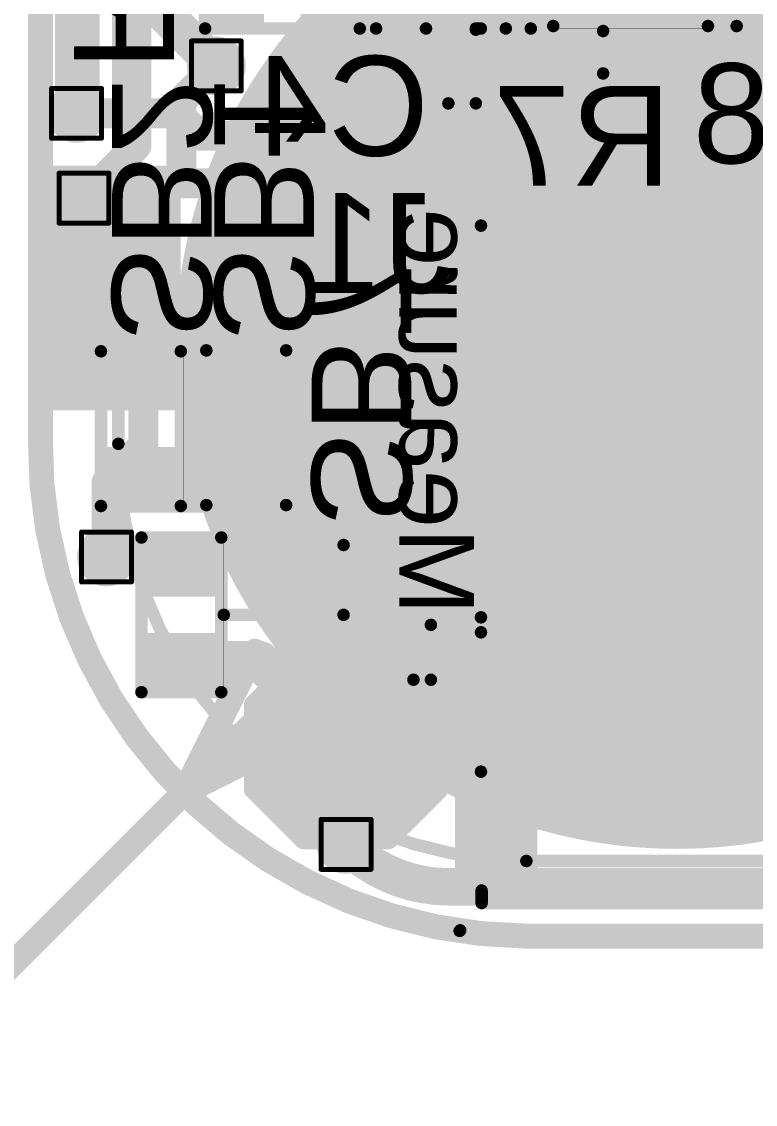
# Model space of a CAD drawing. Header units: millimetres. Extents: x -3.6 to 9.2, y -0.2 to 3.4.
# Drawn here: x -0.448 to -0.154, y -0.1622 to 0.2718 of the extents above; entities that cross this region are included whole.
import ezdxf

# ---------------------------------------------------------------- set-up
doc = ezdxf.new("R2010")
doc.units = ezdxf.units.MM
doc.header["$MEASUREMENT"] = 0
for name, color, linetype in [('BottomLayer', 5, 'Continuous'), ('BottomOverlay', 54, 'Continuous'), ('BottomPaste', 16, 'Continuous'), ('BottomSolder', 6, 'Continuous'), ('DrillDrawing', 1, 'Continuous'), ('Mechanical1', 6, 'Continuous'), ('Mechanical2', 216, 'Continuous'), ('TopLayer', 1, 'Continuous'), ('TopOverlay', 2, 'Continuous'), ('TopPaste', 8, 'Continuous'), ('TopSolder', 216, 'Continuous'), ('ViaHoleLayer', 16, 'Continuous')]:
    doc.layers.add(name, color=color, linetype=linetype)
doc.styles.add('Arial', font='', dxfattribs={"height": 0.2})
doc.styles.get('Arial').set_extended_font_data('Arial')

# ---------------------------------------------------------------- blocks, each defined once
blk = doc.blocks.new('6_P___P____0_65___P_____B_1')
at = {"layer": 'BottomLayer'}
for points in [[(-0.00116, -0.09474), (-0.02084, -0.09474), (-0.02084, 0.06274), (-0.00116, 0.06274)], [(0.02443, -0.09474), (0.00475, -0.09474), (0.00475, 0.06274), (0.02443, 0.06274)], [(0.05002, -0.09474), (0.03034, -0.09474), (0.03034, 0.06274), (0.05002, 0.06274)], [(0.07561, -0.09474), (0.05593, -0.09474), (0.05593, 0.06274), (0.07561, 0.06274)], [(0.1012, -0.09474), (0.08152, -0.09474), (0.08152, 0.06274), (0.1012, 0.06274)], [(0.1268, -0.09474), (0.10711, -0.09474), (0.10711, 0.06274), (0.1268, 0.06274)]]:
    blk.add_hatch(color=5, dxfattribs=at).paths.add_polyline_path(points)
at = {"layer": 'BottomPaste'}
for points in [[(-0.00116, -0.09474), (-0.02084, -0.09474), (-0.02084, 0.06274), (-0.00116, 0.06274)], [(0.02443, -0.09474), (0.00475, -0.09474), (0.00475, 0.06274), (0.02443, 0.06274)], [(0.05002, -0.09474), (0.03034, -0.09474), (0.03034, 0.06274), (0.05002, 0.06274)], [(0.07561, -0.09474), (0.05593, -0.09474), (0.05593, 0.06274), (0.07561, 0.06274)], [(0.1012, -0.09474), (0.08152, -0.09474), (0.08152, 0.06274), (0.1012, 0.06274)], [(0.1268, -0.09474), (0.10711, -0.09474), (0.10711, 0.06274), (0.1268, 0.06274)]]:
    blk.add_hatch(color=16, dxfattribs=at).paths.add_polyline_path(points)
at = {"layer": 'BottomSolder'}
for points in [[(0.00284, -0.09874), (-0.02484, -0.09874), (-0.02484, 0.06674), (0.00284, 0.06674)], [(0.02843, -0.09874), (0.00075, -0.09874), (0.00075, 0.06674), (0.02843, 0.06674)], [(0.05402, -0.09874), (0.02634, -0.09874), (0.02634, 0.06674), (0.05402, 0.06674)], [(0.07961, -0.09874), (0.05193, -0.09874), (0.05193, 0.06674), (0.07961, 0.06674)], [(0.1052, -0.09874), (0.07752, -0.09874), (0.07752, 0.06674), (0.1052, 0.06674)], [(0.1308, -0.09874), (0.10311, -0.09874), (0.10311, 0.06674), (0.1308, 0.06674)]]:
    blk.add_hatch(color=6, dxfattribs=at).paths.add_polyline_path(points)
at = {"layer": 'BottomOverlay'}
for points, const_width in [([(-0.003, 0.084), (-0.018, 0.084)], 0.00787), ([(-0.011, 0.077), (-0.018, 0.084)], 0.00787), ([(-0.003, 0.084), (-0.01, 0.077)], 0.00787), ([(-0.02657, 0.068), (-0.02657, -0.095)], 0.005), ([(0.13253, 0.068), (-0.02657, 0.068)], 0.005), ([(0.13253, 0.068), (0.13253, -0.095)], 0.005), ([(-0.01171, -0.103), (-0.01871, -0.11)], 0.00787), ([(-0.00371, -0.11), (-0.01071, -0.103)], 0.00787), ([(-0.00371, -0.11), (-0.01871, -0.11)], 0.00787)]:
    blk.add_lwpolyline(points, dxfattribs=dict(at, const_width=const_width))
for points, const_width in [([(-0.01997, 0.084, 1), (-0.01603, 0.084, 1)], 0.00394), ([(-0.01997, 0.084, 1), (-0.01603, 0.084, 1)], 0.00394), ([(-0.00497, 0.084, 1), (-0.00103, 0.084, 1)], 0.00394), ([(-0.00497, 0.084, 1), (-0.00103, 0.084, 1)], 0.00394), ([(-0.01297, 0.077, 1), (-0.00903, 0.077, 1)], 0.00394), ([(-0.01197, 0.077, 1), (-0.00803, 0.077, 1)], 0.00394), ([(-0.02782, 0.068, 1), (-0.02532, 0.068, 1)], 0.0025), ([(-0.02782, 0.068, 1), (-0.02532, 0.068, 1)], 0.0025), ([(0.13128, 0.068, 1), (0.13378, 0.068, 1)], 0.0025), ([(0.13128, 0.068, 1), (0.13378, 0.068, 1)], 0.0025), ([(-0.02782, -0.095, 1), (-0.02532, -0.095, 1)], 0.0025), ([(0.13128, -0.095, 1), (0.13378, -0.095, 1)], 0.0025), ([(-0.01368, -0.103, 1), (-0.00974, -0.103, 1)], 0.00394), ([(-0.01268, -0.103, 1), (-0.00874, -0.103, 1)], 0.00394), ([(-0.02068, -0.11, 1), (-0.01674, -0.11, 1)], 0.00394), ([(-0.02068, -0.11, 1), (-0.01674, -0.11, 1)], 0.00394), ([(-0.00568, -0.11, 1), (-0.00174, -0.11, 1)], 0.00394), ([(-0.00568, -0.11, 1), (-0.00174, -0.11, 1)], 0.00394)]:
    blk.add_lwpolyline(points, format="xyb", close=True, dxfattribs=dict(at, const_width=const_width))
blk = doc.blocks.new('S______B______0402_B_3')
at = {"layer": 'BottomLayer'}
for points in [[(-0.0095, 0.0125), (-0.0095, -0.0125), (-0.0275, -0.0125), (-0.0275, 0.0125)], [(0.0275, 0.0125), (0.0275, -0.0125), (0.0095, -0.0125), (0.0095, 0.0125)]]:
    blk.add_hatch(color=5, dxfattribs=at).paths.add_polyline_path(points)
at = {"layer": 'BottomPaste'}
for points in [[(-0.0095, 0.0125), (-0.0095, -0.0125), (-0.0275, -0.0125), (-0.0275, 0.0125)], [(0.0275, 0.0125), (0.0275, -0.0125), (0.0095, -0.0125), (0.0095, 0.0125)]]:
    blk.add_hatch(color=16, dxfattribs=at).paths.add_polyline_path(points)
at = {"layer": 'BottomSolder'}
for points in [[(-0.00733, 0.01467), (-0.00733, -0.01467), (-0.02967, -0.01467), (-0.02967, 0.01467)], [(0.02967, 0.01467), (0.02967, -0.01467), (0.00733, -0.01467), (0.00733, 0.01467)]]:
    blk.add_hatch(color=6, dxfattribs=at).paths.add_polyline_path(points)
at = {"layer": 'BottomOverlay'}
for points, const_width in [([(-0.031, -0.016), (-0.031, 0.016)], 0.005), ([(0.031, 0.016), (-0.031, 0.016)], 0.005), ([(0.031, -0.016), (0.031, 0.016)], 0.005), ([(0.032, 0.017), (-0.032, 0.017)], 0.000127), ([(0.031, -0.016), (-0.031, -0.016)], 0.005)]:
    blk.add_lwpolyline(points, dxfattribs=dict(at, const_width=const_width))
for points, const_width in [([(-0.03225, 0.016, 1), (-0.02975, 0.016, 1)], 0.0025), ([(-0.03225, 0.016, 1), (-0.02975, 0.016, 1)], 0.0025), ([(0.02975, 0.016, 1), (0.03225, 0.016, 1)], 0.0025), ([(0.02975, 0.016, 1), (0.03225, 0.016, 1)], 0.0025), ([(-0.03203, 0.017, 1), (-0.03197, 0.017, 1)], 0.0000635), ([(0.03197, 0.017, 1), (0.03203, 0.017, 1)], 0.0000635), ([(-0.03225, -0.016, 1), (-0.02975, -0.016, 1)], 0.0025), ([(-0.03225, -0.016, 1), (-0.02975, -0.016, 1)], 0.0025), ([(0.02975, -0.016, 1), (0.03225, -0.016, 1)], 0.0025), ([(0.02975, -0.016, 1), (0.03225, -0.016, 1)], 0.0025)]:
    blk.add_lwpolyline(points, format="xyb", close=True, dxfattribs=dict(at, const_width=const_width))
blk = doc.blocks.new('S______B______0402_B_12')
at = {"layer": 'BottomLayer'}
for points in [[(-0.0095, 0.0125), (-0.0095, -0.0125), (-0.0275, -0.0125), (-0.0275, 0.0125)], [(0.0275, 0.0125), (0.0275, -0.0125), (0.0095, -0.0125), (0.0095, 0.0125)]]:
    blk.add_hatch(color=5, dxfattribs=at).paths.add_polyline_path(points)
at = {"layer": 'BottomPaste'}
for points in [[(-0.0095, 0.0125), (-0.0095, -0.0125), (-0.0275, -0.0125), (-0.0275, 0.0125)], [(0.0275, 0.0125), (0.0275, -0.0125), (0.0095, -0.0125), (0.0095, 0.0125)]]:
    blk.add_hatch(color=16, dxfattribs=at).paths.add_polyline_path(points)
at = {"layer": 'BottomSolder'}
for points in [[(-0.00733, 0.01467), (-0.00733, -0.01467), (-0.02967, -0.01467), (-0.02967, 0.01467)], [(0.02967, 0.01467), (0.02967, -0.01467), (0.00733, -0.01467), (0.00733, 0.01467)]]:
    blk.add_hatch(color=6, dxfattribs=at).paths.add_polyline_path(points)
at = {"layer": 'BottomOverlay'}
for points, const_width in [([(0.031, 0.016), (-0.031, 0.016)], 0.005), ([(-0.031, -0.016), (-0.031, 0.016)], 0.005), ([(0.031, -0.016), (0.031, 0.016)], 0.005), ([(0.032, 0.017), (-0.032, 0.017)], 0.000127), ([(0.031, -0.016), (-0.031, -0.016)], 0.005)]:
    blk.add_lwpolyline(points, dxfattribs=dict(at, const_width=const_width))
for points, const_width in [([(-0.03225, 0.016, 1), (-0.02975, 0.016, 1)], 0.0025), ([(-0.03225, 0.016, 1), (-0.02975, 0.016, 1)], 0.0025), ([(0.02975, 0.016, 1), (0.03225, 0.016, 1)], 0.0025), ([(0.02975, 0.016, 1), (0.03225, 0.016, 1)], 0.0025), ([(-0.03203, 0.017, 1), (-0.03197, 0.017, 1)], 0.0000635), ([(0.03197, 0.017, 1), (0.03203, 0.017, 1)], 0.0000635), ([(-0.03225, -0.016, 1), (-0.02975, -0.016, 1)], 0.0025), ([(-0.03225, -0.016, 1), (-0.02975, -0.016, 1)], 0.0025), ([(0.02975, -0.016, 1), (0.03225, -0.016, 1)], 0.0025), ([(0.02975, -0.016, 1), (0.03225, -0.016, 1)], 0.0025)]:
    blk.add_lwpolyline(points, format="xyb", close=True, dxfattribs=dict(at, const_width=const_width))
blk = doc.blocks.new('S______B______0402_B_13')
at = {"layer": 'BottomLayer'}
for points in [[(-0.0095, 0.0125), (-0.0095, -0.0125), (-0.0275, -0.0125), (-0.0275, 0.0125)], [(0.0275, 0.0125), (0.0275, -0.0125), (0.0095, -0.0125), (0.0095, 0.0125)]]:
    blk.add_hatch(color=5, dxfattribs=at).paths.add_polyline_path(points)
at = {"layer": 'BottomPaste'}
for points in [[(-0.0095, 0.0125), (-0.0095, -0.0125), (-0.0275, -0.0125), (-0.0275, 0.0125)], [(0.0275, 0.0125), (0.0275, -0.0125), (0.0095, -0.0125), (0.0095, 0.0125)]]:
    blk.add_hatch(color=16, dxfattribs=at).paths.add_polyline_path(points)
at = {"layer": 'BottomSolder'}
for points in [[(-0.00733, 0.01467), (-0.00733, -0.01467), (-0.02967, -0.01467), (-0.02967, 0.01467)], [(0.02967, 0.01467), (0.02967, -0.01467), (0.00733, -0.01467), (0.00733, 0.01467)]]:
    blk.add_hatch(color=6, dxfattribs=at).paths.add_polyline_path(points)
at = {"layer": 'BottomOverlay'}
for points, const_width in [([(0.031, 0.016), (-0.031, 0.016)], 0.005), ([(-0.031, -0.016), (-0.031, 0.016)], 0.005), ([(0.031, -0.016), (0.031, 0.016)], 0.005), ([(0.032, 0.017), (-0.032, 0.017)], 0.000127), ([(0.031, -0.016), (-0.031, -0.016)], 0.005)]:
    blk.add_lwpolyline(points, dxfattribs=dict(at, const_width=const_width))
for points, const_width in [([(-0.03225, 0.016, 1), (-0.02975, 0.016, 1)], 0.0025), ([(-0.03225, 0.016, 1), (-0.02975, 0.016, 1)], 0.0025), ([(0.02975, 0.016, 1), (0.03225, 0.016, 1)], 0.0025), ([(0.02975, 0.016, 1), (0.03225, 0.016, 1)], 0.0025), ([(-0.03203, 0.017, 1), (-0.03197, 0.017, 1)], 0.0000635), ([(0.03197, 0.017, 1), (0.03203, 0.017, 1)], 0.0000635), ([(-0.03225, -0.016, 1), (-0.02975, -0.016, 1)], 0.0025), ([(-0.03225, -0.016, 1), (-0.02975, -0.016, 1)], 0.0025), ([(0.02975, -0.016, 1), (0.03225, -0.016, 1)], 0.0025), ([(0.02975, -0.016, 1), (0.03225, -0.016, 1)], 0.0025)]:
    blk.add_lwpolyline(points, format="xyb", close=True, dxfattribs=dict(at, const_width=const_width))
blk = doc.blocks.new('TEST_POINT_B_15')
at = {"layer": 'BottomLayer'}
blk.add_hatch(color=5, dxfattribs=at).paths.add_polyline_path([(0.015, 0.03), (-0.015, 0.03), (-0.03, 0.015), (-0.03, -0.015), (-0.015, -0.03), (0.015, -0.03), (0.03, -0.015), (0.03, 0.015)])
at = {"layer": 'BottomPaste'}
blk.add_hatch(color=16, dxfattribs=at).paths.add_polyline_path([(0.015, 0.03), (-0.015, 0.03), (-0.03, 0.015), (-0.03, -0.015), (-0.015, -0.03), (0.015, -0.03), (0.03, -0.015), (0.03, 0.015)])
at = {"layer": 'BottomSolder'}
blk.add_hatch(color=6, dxfattribs=at).paths.add_polyline_path([(0.017, 0.034), (-0.017, 0.034), (-0.034, 0.017), (-0.034, -0.017), (-0.017, -0.034), (0.017, -0.034), (0.034, -0.017), (0.034, 0.017)])
at = {"layer": 'BottomOverlay', "const_width": 0.00787}
for points in [[(-0.017, 0.037), (-0.037, 0.017)], [(0.017, 0.037), (-0.017, 0.037)], [(0.017, 0.037), (-0.017, 0.037)], [(0.037, 0.017), (0.017, 0.037)], [(-0.037, 0.017), (-0.037, -0.017)], [(0.037, 0.017), (0.037, -0.017)], [(-0.017, -0.037), (-0.037, -0.017)], [(0.037, -0.017), (0.017, -0.037)], [(0.017, -0.037), (-0.017, -0.037)], [(0.017, -0.037), (-0.017, -0.037)]]:
    blk.add_lwpolyline(points, dxfattribs=at)
at = {"layer": 'BottomOverlay', "const_width": 0.00394}
for points in [[(-0.01897, 0.037, 1), (-0.01503, 0.037, 1)], [(-0.01897, 0.037, 1), (-0.01503, 0.037, 1)], [(-0.01897, 0.037, 1), (-0.01503, 0.037, 1)], [(0.01503, 0.037, 1), (0.01897, 0.037, 1)], [(0.01503, 0.037, 1), (0.01897, 0.037, 1)], [(0.01503, 0.037, 1), (0.01897, 0.037, 1)], [(-0.03897, 0.017, 1), (-0.03503, 0.017, 1)], [(-0.03897, 0.017, 1), (-0.03503, 0.017, 1)], [(0.03503, 0.017, 1), (0.03897, 0.017, 1)], [(0.03503, 0.017, 1), (0.03897, 0.017, 1)], [(-0.03897, -0.017, 1), (-0.03503, -0.017, 1)], [(-0.03897, -0.017, 1), (-0.03503, -0.017, 1)], [(0.03503, -0.017, 1), (0.03897, -0.017, 1)], [(0.03503, -0.017, 1), (0.03897, -0.017, 1)], [(-0.01897, -0.037, 1), (-0.01503, -0.037, 1)], [(-0.01897, -0.037, 1), (-0.01503, -0.037, 1)], [(-0.01897, -0.037, 1), (-0.01503, -0.037, 1)], [(0.01503, -0.037, 1), (0.01897, -0.037, 1)], [(0.01503, -0.037, 1), (0.01897, -0.037, 1)], [(0.01503, -0.037, 1), (0.01897, -0.037, 1)]]:
    blk.add_lwpolyline(points, format="xyb", close=True, dxfattribs=at)
blk = doc.blocks.new('RES_0402_B_21')
at = {"layer": 'BottomLayer'}
for points in [[(-0.0095, 0.0125), (-0.0095, -0.0125), (-0.0275, -0.0125), (-0.0275, 0.0125)], [(0.0275, 0.0125), (0.0275, -0.0125), (0.0095, -0.0125), (0.0095, 0.0125)]]:
    blk.add_hatch(color=5, dxfattribs=at).paths.add_polyline_path(points)
at = {"layer": 'BottomPaste'}
for points in [[(-0.0095, 0.0125), (-0.0095, -0.0125), (-0.0275, -0.0125), (-0.0275, 0.0125)], [(0.0275, 0.0125), (0.0275, -0.0125), (0.0095, -0.0125), (0.0095, 0.0125)]]:
    blk.add_hatch(color=16, dxfattribs=at).paths.add_polyline_path(points)
at = {"layer": 'BottomSolder'}
for points in [[(-0.00733, 0.01467), (-0.00733, -0.01467), (-0.02967, -0.01467), (-0.02967, 0.01467)], [(0.02967, 0.01467), (0.02967, -0.01467), (0.00733, -0.01467), (0.00733, 0.01467)]]:
    blk.add_hatch(color=6, dxfattribs=at).paths.add_polyline_path(points)
at = {"layer": 'BottomOverlay'}
for points, const_width in [([(-0.031, -0.016), (-0.031, 0.016)], 0.005), ([(-0.031, 0.016), (0.031, 0.016)], 0.005), ([(0.031, -0.016), (0.031, 0.016)], 0.005), ([(-0.032, 0.017), (0.032, 0.017)], 0.000127), ([(-0.031, -0.016), (0.031, -0.016)], 0.005)]:
    blk.add_lwpolyline(points, dxfattribs=dict(at, const_width=const_width))
for points, const_width in [([(-0.03225, 0.016, 1), (-0.02975, 0.016, 1)], 0.0025), ([(-0.03225, 0.016, 1), (-0.02975, 0.016, 1)], 0.0025), ([(0.02975, 0.016, 1), (0.03225, 0.016, 1)], 0.0025), ([(0.02975, 0.016, 1), (0.03225, 0.016, 1)], 0.0025), ([(-0.03203, 0.017, 1), (-0.03197, 0.017, 1)], 0.0000635), ([(0.03197, 0.017, 1), (0.03203, 0.017, 1)], 0.0000635), ([(-0.03225, -0.016, 1), (-0.02975, -0.016, 1)], 0.0025), ([(-0.03225, -0.016, 1), (-0.02975, -0.016, 1)], 0.0025), ([(0.02975, -0.016, 1), (0.03225, -0.016, 1)], 0.0025), ([(0.02975, -0.016, 1), (0.03225, -0.016, 1)], 0.0025)]:
    blk.add_lwpolyline(points, format="xyb", close=True, dxfattribs=dict(at, const_width=const_width))
blk = doc.blocks.new('R__0402_B_23')
at = {"layer": 'BottomLayer'}
for points in [[(-0.0095, 0.0125), (-0.0095, -0.0125), (-0.0275, -0.0125), (-0.0275, 0.0125)], [(0.0275, 0.0125), (0.0275, -0.0125), (0.0095, -0.0125), (0.0095, 0.0125)]]:
    blk.add_hatch(color=5, dxfattribs=at).paths.add_polyline_path(points)
at = {"layer": 'BottomPaste'}
for points in [[(-0.0095, 0.0125), (-0.0095, -0.0125), (-0.0275, -0.0125), (-0.0275, 0.0125)], [(0.0275, 0.0125), (0.0275, -0.0125), (0.0095, -0.0125), (0.0095, 0.0125)]]:
    blk.add_hatch(color=16, dxfattribs=at).paths.add_polyline_path(points)
at = {"layer": 'BottomSolder'}
for points in [[(-0.0055, 0.0165), (-0.0055, -0.0165), (-0.0315, -0.0165), (-0.0315, 0.0165)], [(0.0315, 0.0165), (0.0315, -0.0165), (0.0055, -0.0165), (0.0055, 0.0165)]]:
    blk.add_hatch(color=6, dxfattribs=at).paths.add_polyline_path(points)
at = {"layer": 'BottomOverlay'}
for points, const_width in [([(-0.031, 0.016), (0.031, 0.016)], 0.005), ([(-0.031, -0.016), (-0.031, 0.016)], 0.005), ([(0.031, -0.016), (0.031, 0.016)], 0.005), ([(-0.032, 0.017), (0.032, 0.017)], 0.000127), ([(-0.031, -0.016), (0.031, -0.016)], 0.005)]:
    blk.add_lwpolyline(points, dxfattribs=dict(at, const_width=const_width))
for points, const_width in [([(-0.03225, 0.016, 1), (-0.02975, 0.016, 1)], 0.0025), ([(-0.03225, 0.016, 1), (-0.02975, 0.016, 1)], 0.0025), ([(0.02975, 0.016, 1), (0.03225, 0.016, 1)], 0.0025), ([(0.02975, 0.016, 1), (0.03225, 0.016, 1)], 0.0025), ([(-0.03203, 0.017, 1), (-0.03197, 0.017, 1)], 0.0000635), ([(0.03197, 0.017, 1), (0.03203, 0.017, 1)], 0.0000635), ([(-0.03225, -0.016, 1), (-0.02975, -0.016, 1)], 0.0025), ([(-0.03225, -0.016, 1), (-0.02975, -0.016, 1)], 0.0025), ([(0.02975, -0.016, 1), (0.03225, -0.016, 1)], 0.0025), ([(0.02975, -0.016, 1), (0.03225, -0.016, 1)], 0.0025)]:
    blk.add_lwpolyline(points, format="xyb", close=True, dxfattribs=dict(at, const_width=const_width))
blk = doc.blocks.new('R__0402_B_24')
at = {"layer": 'BottomLayer'}
for points in [[(-0.0095, 0.0125), (-0.0095, -0.0125), (-0.0275, -0.0125), (-0.0275, 0.0125)], [(0.0275, 0.0125), (0.0275, -0.0125), (0.0095, -0.0125), (0.0095, 0.0125)]]:
    blk.add_hatch(color=5, dxfattribs=at).paths.add_polyline_path(points)
at = {"layer": 'BottomPaste'}
for points in [[(-0.0095, 0.0125), (-0.0095, -0.0125), (-0.0275, -0.0125), (-0.0275, 0.0125)], [(0.0275, 0.0125), (0.0275, -0.0125), (0.0095, -0.0125), (0.0095, 0.0125)]]:
    blk.add_hatch(color=16, dxfattribs=at).paths.add_polyline_path(points)
at = {"layer": 'BottomSolder'}
for points in [[(-0.0055, 0.0165), (-0.0055, -0.0165), (-0.0315, -0.0165), (-0.0315, 0.0165)], [(0.0315, 0.0165), (0.0315, -0.0165), (0.0055, -0.0165), (0.0055, 0.0165)]]:
    blk.add_hatch(color=6, dxfattribs=at).paths.add_polyline_path(points)
at = {"layer": 'BottomOverlay'}
for points, const_width in [([(0.031, 0.016), (-0.031, 0.016)], 0.005), ([(-0.031, 0.016), (-0.031, -0.016)], 0.005), ([(0.031, 0.016), (0.031, -0.016)], 0.005), ([(0.032, 0.017), (-0.032, 0.017)], 0.000127), ([(0.031, -0.016), (-0.031, -0.016)], 0.005)]:
    blk.add_lwpolyline(points, dxfattribs=dict(at, const_width=const_width))
for points, const_width in [([(-0.03225, 0.016, 1), (-0.02975, 0.016, 1)], 0.0025), ([(-0.03225, 0.016, 1), (-0.02975, 0.016, 1)], 0.0025), ([(0.02975, 0.016, 1), (0.03225, 0.016, 1)], 0.0025), ([(0.02975, 0.016, 1), (0.03225, 0.016, 1)], 0.0025), ([(-0.03203, 0.017, 1), (-0.03197, 0.017, 1)], 0.0000635), ([(0.03197, 0.017, 1), (0.03203, 0.017, 1)], 0.0000635), ([(-0.03225, -0.016, 1), (-0.02975, -0.016, 1)], 0.0025), ([(-0.03225, -0.016, 1), (-0.02975, -0.016, 1)], 0.0025), ([(0.02975, -0.016, 1), (0.03225, -0.016, 1)], 0.0025), ([(0.02975, -0.016, 1), (0.03225, -0.016, 1)], 0.0025)]:
    blk.add_lwpolyline(points, format="xyb", close=True, dxfattribs=dict(at, const_width=const_width))
blk = doc.blocks.new('SEMG_SENSOR_33')
at = {"layer": 'TopLayer'}
h = blk.add_hatch(color=1, dxfattribs=at)
edge = h.paths.add_edge_path()
edge.add_arc((0, -0.3932), 0.19685, 0, 360)
at = {"layer": 'TopPaste'}
h = blk.add_hatch(color=8, dxfattribs=at)
edge = h.paths.add_edge_path()
edge.add_arc((0, -0.3932), 0.19685, 0, 360)
at = {"layer": 'TopSolder'}
h = blk.add_hatch(color=216, dxfattribs=at)
edge = h.paths.add_edge_path()
edge.add_arc((0, -0.3932), 0.20085, 0, 360)
at = {"layer": 'TopOverlay', "const_width": 0.005}
for points in [[(-0.22375, -0.43172), (-0.22375, 0.43172)], [(-0.06026, -0.59892), (0.06026, -0.59892)]]:
    blk.add_lwpolyline(points, dxfattribs=at)
blk.add_lwpolyline([(-0.06026, -0.59892, -0.414214), (-0.22375, -0.43172)], format="xyb", dxfattribs=at)
at = {"layer": 'TopOverlay', "const_width": 0.0025}
for points in [[(-0.225, -0.43172, 1), (-0.2225, -0.43172, 1)], [(-0.225, -0.43172, 1), (-0.2225, -0.43172, 1)], [(-0.06151, -0.59892, 1), (-0.05901, -0.59892, 1)], [(-0.06151, -0.59892, 1), (-0.05901, -0.59892, 1)]]:
    blk.add_lwpolyline(points, format="xyb", close=True, dxfattribs=at)
blk = doc.blocks.new('CAP_0402_B_34')
at = {"layer": 'BottomLayer'}
for points in [[(-0.0095, 0.0125), (-0.0095, -0.0125), (-0.0275, -0.0125), (-0.0275, 0.0125)], [(0.0275, 0.0125), (0.0275, -0.0125), (0.0095, -0.0125), (0.0095, 0.0125)]]:
    blk.add_hatch(color=5, dxfattribs=at).paths.add_polyline_path(points)
at = {"layer": 'BottomPaste'}
for points in [[(-0.0095, 0.0125), (-0.0095, -0.0125), (-0.0275, -0.0125), (-0.0275, 0.0125)], [(0.0275, 0.0125), (0.0275, -0.0125), (0.0095, -0.0125), (0.0095, 0.0125)]]:
    blk.add_hatch(color=16, dxfattribs=at).paths.add_polyline_path(points)
at = {"layer": 'BottomSolder'}
for points in [[(-0.00714, 0.01486), (-0.00714, -0.01486), (-0.02986, -0.01486), (-0.02986, 0.01486)], [(0.02986, 0.01486), (0.02986, -0.01486), (0.00714, -0.01486), (0.00714, 0.01486)]]:
    blk.add_hatch(color=6, dxfattribs=at).paths.add_polyline_path(points)
at = {"layer": 'BottomOverlay', "const_width": 0.005}
for points in [[(-0.031, 0.016), (-0.031, -0.016)], [(-0.011, 0.016), (-0.031, 0.016)], [(0.031, 0.016), (0.011, 0.016)], [(0.031, 0.016), (0.031, -0.016)], [(-0.011, -0.016), (-0.031, -0.016)], [(0.031, -0.016), (0.011, -0.016)]]:
    blk.add_lwpolyline(points, dxfattribs=at)
at = {"layer": 'BottomOverlay', "const_width": 0.0025}
for points in [[(-0.03225, 0.016, 1), (-0.02975, 0.016, 1)], [(-0.03225, 0.016, 1), (-0.02975, 0.016, 1)], [(-0.01225, 0.016, 1), (-0.00975, 0.016, 1)], [(0.00975, 0.016, 1), (0.01225, 0.016, 1)], [(0.02975, 0.016, 1), (0.03225, 0.016, 1)], [(0.02975, 0.016, 1), (0.03225, 0.016, 1)], [(-0.03225, -0.016, 1), (-0.02975, -0.016, 1)], [(-0.03225, -0.016, 1), (-0.02975, -0.016, 1)], [(-0.01225, -0.016, 1), (-0.00975, -0.016, 1)], [(0.00975, -0.016, 1), (0.01225, -0.016, 1)], [(0.02975, -0.016, 1), (0.03225, -0.016, 1)], [(0.02975, -0.016, 1), (0.03225, -0.016, 1)]]:
    blk.add_lwpolyline(points, format="xyb", close=True, dxfattribs=at)

msp = doc.modelspace()

# ---------------------------------------------------------------- hatches: boundary and pattern name
at = {"layer": 'BottomLayer'}
for points in [[(-0.19598, 0.253), (-0.141, 0.253), (-0.141, 0.299), (-0.19598, 0.299)], [(-0.437, 0.116), (-0.38422, 0.116), (-0.38422, 0.214), (-0.437, 0.214)], [(-0.37102, 0.118), (-0.311, 0.118), (-0.311, 0.157), (-0.37102, 0.157)], [(-0.41722, 0.075), (-0.339, 0.075), (-0.339, 0.10063), (-0.41722, 0.10063)], [(-0.24539, -0.0325), (-0.24539, -0.0725), (-0.27039, -0.0725), (-0.27039, -0.0325)]]:
    msp.add_hatch(color=5, dxfattribs=at).paths.add_polyline_path(points)
h = msp.add_hatch(color=5, dxfattribs=at)
edge = h.paths.add_edge_path()
edge.add_arc((-0.37, 0.254), 0.01181, 0, 360)
h = msp.add_hatch(color=5, dxfattribs=at)
edge = h.paths.add_edge_path()
edge.add_arc((-0.426, 0.235), 0.01181, 0, 360)
h = msp.add_hatch(color=5, dxfattribs=at)
edge = h.paths.add_edge_path()
edge.add_arc((-0.423, 0.201), 0.01181, 0, 360)
h = msp.add_hatch(color=5, dxfattribs=at)
edge = h.paths.add_edge_path()
edge.add_arc((-0.414, 0.05719), 0.01181, 0, 360)
h = msp.add_hatch(color=5, dxfattribs=at)
edge = h.paths.add_edge_path()
edge.add_arc((-0.318, -0.058), 0.01181, 0, 360)
at = {"layer": 'BottomPaste'}
msp.add_hatch(color=16, dxfattribs=at).paths.add_polyline_path([(-0.24539, -0.0325), (-0.24539, -0.0725), (-0.27039, -0.0725), (-0.27039, -0.0325)])
at = {"layer": 'BottomSolder'}
msp.add_hatch(color=6, dxfattribs=at).paths.add_polyline_path([(-0.24139, -0.0285), (-0.24139, -0.0765), (-0.27439, -0.0765), (-0.27439, -0.0285)])
at = {"layer": 'TopLayer'}
h = msp.add_hatch(color=1, dxfattribs=at)
edge = h.paths.add_edge_path()
edge.add_arc((-0.37, 0.254), 0.01181, 0, 360)
h = msp.add_hatch(color=1, dxfattribs=at)
edge = h.paths.add_edge_path()
edge.add_arc((-0.426, 0.235), 0.01181, 0, 360)
h = msp.add_hatch(color=1, dxfattribs=at)
edge = h.paths.add_edge_path()
edge.add_arc((-0.423, 0.201), 0.01181, 0, 360)
h = msp.add_hatch(color=1, dxfattribs=at)
edge = h.paths.add_edge_path()
edge.add_arc((-0.414, 0.05719), 0.01181, 0, 360)
h = msp.add_hatch(color=1, dxfattribs=at)
edge = h.paths.add_edge_path()
edge.add_arc((-0.318, -0.058), 0.01181, 0, 360)
at = {"layer": 'ViaHoleLayer'}
h = msp.add_hatch(color=16, dxfattribs=at)
edge = h.paths.add_edge_path()
edge.add_arc((-0.37, 0.254), 0.00591, 0, 360)
h = msp.add_hatch(color=16, dxfattribs=at)
edge = h.paths.add_edge_path()
edge.add_arc((-0.426, 0.235), 0.00591, 0, 360)
h = msp.add_hatch(color=16, dxfattribs=at)
edge = h.paths.add_edge_path()
edge.add_arc((-0.423, 0.201), 0.00591, 0, 360)
h = msp.add_hatch(color=16, dxfattribs=at)
edge = h.paths.add_edge_path()
edge.add_arc((-0.414, 0.05719), 0.00591, 0, 360)
h = msp.add_hatch(color=16, dxfattribs=at)
edge = h.paths.add_edge_path()
edge.add_arc((-0.318, -0.058), 0.00591, 0, 360)

# ---------------------------------------------------------------- linework, layer by layer
at = {"layer": 'BottomLayer'}
for points, const_width in [([(-0.42, 0.304), (-0.37, 0.254)], 0.015), ([(-0.29348, 0.26386), (-0.29348, 0.285)], 0.01), ([(-0.29348, 0.26386), (-0.28762, 0.258)], 0.01), ([(-0.28762, 0.258), (-0.17898, 0.258)], 0.01), ([(-0.426, 0.235), (-0.3855, 0.235)], 0.012), ([(-0.3855, 0.235), (-0.3765, 0.226)], 0.012), ([(-0.3765, 0.226), (-0.213, 0.226)], 0.012), ([(-0.213, 0.226), (-0.19718, 0.21018)], 0.012), ([(-0.423, 0.201), (-0.421, 0.203)], 0.022), ([(-0.42, 0.207), (-0.231, 0.207)], 0.012), ([(-0.231, 0.207), (-0.22277, 0.19877)], 0.012), ([(-0.19718, 0.111), (-0.19718, 0.21018)], 0.012), ([(-0.22277, 0.18473), (-0.22277, 0.19877)], 0.012), ([(-0.41061, 0.17061), (-0.38922, 0.192)], 0.01), ([(-0.22277, 0.111), (-0.22277, 0.18473)], 0.018), ([(-0.41061, 0.1615), (-0.41061, 0.17061)], 0.01), ([(-0.40622, 0.14463), (-0.40022, 0.13863)], 0.02), ([(-0.343, 0.139), (-0.332, 0.139)], 0.015), ([(-0.332, 0.139), (-0.30028, 0.10728)], 0.015), ([(-0.172, 0.026), (-0.172, 0.11059)], 0.018), ([(-0.30028, 0.05228), (-0.30028, 0.10728)], 0.015), ([(-0.3565, 0.0565), (-0.3565, 0.089)], 0.01), ([(-0.414, 0.05719), (-0.39532, 0.05719)], 0.012), ([(-0.3565, 0.0565), (-0.344, 0.044)], 0.01), ([(-0.30028, 0.05228), (-0.2635, 0.0155)], 0.015), ([(-0.344, 0.044), (-0.31816, 0.044)], 0.01), ([(-0.31816, 0.044), (-0.27116, -0.003)], 0.01), ([(-0.1825, 0.0155), (-0.172, 0.026)], 0.015), ([(-0.172, 0.026), (-0.162, 0.016)], 0.015), ([(-0.384, 0.0155), (-0.3525, 0.0155)], 0.016), ([(-0.3525, 0.0155), (-0.318, -0.019)], 0.016), ([(-0.2635, 0.0155), (-0.1825, 0.0155)], 0.015), ([(-0.162, 0.016), (-0.0995, 0.016)], 0.015), ([(-0.27116, -0.003), (-0.088, -0.003)], 0.01), ([(-0.318, -0.02314), (-0.318, -0.019)], 0.02), ([(-0.318, -0.058), (-0.318, -0.02314)], 0.02)]:
    msp.add_lwpolyline(points, dxfattribs=dict(at, const_width=const_width))
for points, const_width in [([(-0.29598, 0.26386, 1), (-0.29098, 0.26386, 1)], 0.005), ([(-0.29598, 0.26386, 1), (-0.29098, 0.26386, 1)], 0.005), ([(-0.37375, 0.254, 1), (-0.36625, 0.254, 1)], 0.0075), ([(-0.29012, 0.258, 1), (-0.28512, 0.258, 1)], 0.005), ([(-0.29012, 0.258, 1), (-0.28512, 0.258, 1)], 0.005), ([(-0.18148, 0.258, 1), (-0.17648, 0.258, 1)], 0.005), ([(-0.429, 0.235, 1), (-0.423, 0.235, 1)], 0.006), ([(-0.3885, 0.235, 1), (-0.3825, 0.235, 1)], 0.006), ([(-0.3885, 0.235, 1), (-0.3825, 0.235, 1)], 0.006), ([(-0.3795, 0.226, 1), (-0.3735, 0.226, 1)], 0.006), ([(-0.3795, 0.226, 1), (-0.3735, 0.226, 1)], 0.006), ([(-0.216, 0.226, 1), (-0.21, 0.226, 1)], 0.006), ([(-0.216, 0.226, 1), (-0.21, 0.226, 1)], 0.006), ([(-0.4265, 0.203, 1), (-0.4155, 0.203, 1)], 0.011), ([(-0.423, 0.207, 1), (-0.417, 0.207, 1)], 0.006), ([(-0.234, 0.207, 1), (-0.228, 0.207, 1)], 0.006), ([(-0.234, 0.207, 1), (-0.228, 0.207, 1)], 0.006), ([(-0.20018, 0.21018, 1), (-0.19418, 0.21018, 1)], 0.006), ([(-0.20018, 0.21018, 1), (-0.19418, 0.21018, 1)], 0.006), ([(-0.4285, 0.201, 1), (-0.4175, 0.201, 1)], 0.011), ([(-0.22577, 0.19877, 1), (-0.21977, 0.19877, 1)], 0.006), ([(-0.22577, 0.19877, 1), (-0.21977, 0.19877, 1)], 0.006), ([(-0.39172, 0.192, 1), (-0.38672, 0.192, 1)], 0.005), ([(-0.22727, 0.18473, 1), (-0.21827, 0.18473, 1)], 0.009), ([(-0.22577, 0.18473, 1), (-0.21977, 0.18473, 1)], 0.006), ([(-0.41311, 0.17061, 1), (-0.40811, 0.17061, 1)], 0.005), ([(-0.41311, 0.17061, 1), (-0.40811, 0.17061, 1)], 0.005), ([(-0.41311, 0.1615, 1), (-0.40811, 0.1615, 1)], 0.005), ([(-0.41122, 0.14463, 1), (-0.40122, 0.14463, 1)], 0.01), ([(-0.40522, 0.13863, 1), (-0.39522, 0.13863, 1)], 0.01), ([(-0.34675, 0.139, 1), (-0.33925, 0.139, 1)], 0.0075), ([(-0.33575, 0.139, 1), (-0.32825, 0.139, 1)], 0.0075), ([(-0.33575, 0.139, 1), (-0.32825, 0.139, 1)], 0.0075), ([(-0.22727, 0.111, 1), (-0.21827, 0.111, 1)], 0.009), ([(-0.1765, 0.11059, 1), (-0.1675, 0.11059, 1)], 0.009), ([(-0.30403, 0.10728, 1), (-0.29653, 0.10728, 1)], 0.0075), ([(-0.30403, 0.10728, 1), (-0.29653, 0.10728, 1)], 0.0075), ([(-0.20018, 0.111, 1), (-0.19418, 0.111, 1)], 0.006), ([(-0.359, 0.089, 1), (-0.354, 0.089, 1)], 0.005), ([(-0.417, 0.05719, 1), (-0.411, 0.05719, 1)], 0.006), ([(-0.39832, 0.05719, 1), (-0.39232, 0.05719, 1)], 0.006), ([(-0.39832, 0.05719, 1), (-0.39232, 0.05719, 1)], 0.006), ([(-0.359, 0.0565, 1), (-0.354, 0.0565, 1)], 0.005), ([(-0.359, 0.0565, 1), (-0.354, 0.0565, 1)], 0.005), ([(-0.38702, 0.05252, 1), (-0.38102, 0.05252, 1)], 0.006), ([(-0.38702, 0.05252, 1), (-0.38102, 0.05252, 1)], 0.006), ([(-0.387, 0.0525, 1), (-0.381, 0.0525, 1)], 0.006), ([(-0.30403, 0.05228, 1), (-0.29653, 0.05228, 1)], 0.0075), ([(-0.30403, 0.05228, 1), (-0.29653, 0.05228, 1)], 0.0075), ([(-0.3465, 0.044, 1), (-0.3415, 0.044, 1)], 0.005), ([(-0.3465, 0.044, 1), (-0.3415, 0.044, 1)], 0.005), ([(-0.32066, 0.044, 1), (-0.31566, 0.044, 1)], 0.005), ([(-0.32066, 0.044, 1), (-0.31566, 0.044, 1)], 0.005), ([(-0.1765, 0.026, 1), (-0.1675, 0.026, 1)], 0.009), ([(-0.17575, 0.026, 1), (-0.16825, 0.026, 1)], 0.0075), ([(-0.17575, 0.026, 1), (-0.16825, 0.026, 1)], 0.0075), ([(-0.388, 0.0155, 1), (-0.38, 0.0155, 1)], 0.008), ([(-0.3565, 0.0155, 1), (-0.3485, 0.0155, 1)], 0.008), ([(-0.3565, 0.0155, 1), (-0.3485, 0.0155, 1)], 0.008), ([(-0.26725, 0.0155, 1), (-0.25975, 0.0155, 1)], 0.0075), ([(-0.26725, 0.0155, 1), (-0.25975, 0.0155, 1)], 0.0075), ([(-0.18625, 0.0155, 1), (-0.17875, 0.0155, 1)], 0.0075), ([(-0.18625, 0.0155, 1), (-0.17875, 0.0155, 1)], 0.0075), ([(-0.16575, 0.016, 1), (-0.15825, 0.016, 1)], 0.0075), ([(-0.16575, 0.016, 1), (-0.15825, 0.016, 1)], 0.0075), ([(-0.27366, -0.003, 1), (-0.26866, -0.003, 1)], 0.005), ([(-0.27366, -0.003, 1), (-0.26866, -0.003, 1)], 0.005), ([(-0.323, -0.019, 1), (-0.313, -0.019, 1)], 0.01), ([(-0.322, -0.019, 1), (-0.314, -0.019, 1)], 0.008), ([(-0.323, -0.02314, 1), (-0.313, -0.02314, 1)], 0.01), ([(-0.323, -0.02314, 1), (-0.313, -0.02314, 1)], 0.01), ([(-0.323, -0.058, 1), (-0.313, -0.058, 1)], 0.01)]:
    msp.add_lwpolyline(points, format="xyb", close=True, dxfattribs=dict(at, const_width=const_width))
at = {"layer": 'BottomLayer', "const_width": 0.012}
for points in [[(-0.39532, 0.05719, -0.198505), (-0.38402, 0.05252)], [(-0.38402, 0.05252, -0.000392), (-0.384, 0.0525)]]:
    msp.add_lwpolyline(points, format="xyb", dxfattribs=at)
at = {"layer": 'BottomOverlay', "const_width": 0.005}
for points in [[(-0.266, 0.26853), (-0.25398, 0.269)], [(-0.266, 0.269), (-0.26398, 0.269)], [(-0.266, 0.239), (-0.266, 0.26853)], [(-0.215, 0.251), (-0.215, 0.268)], [(-0.277, 0.239), (-0.266, 0.239)], [(-0.319, 0.034), (-0.319, 0.062)], [(-0.367, 0.034), (-0.319, 0.034)], [(-0.26394, -0.02885), (-0.26394, 0.033)], [(-0.284, 0.008), (-0.284, 0.03)], [(-0.291, 0.008), (-0.284, 0.008)], [(-0.26369, -0.0815), (-0.26369, -0.0765)], [(-0.26369, -0.0815), (-0.10483, -0.0815)]]:
    msp.add_lwpolyline(points, dxfattribs=at)
at = {"layer": 'BottomOverlay', "const_width": 0.0025}
for points in [[(-0.26725, 0.269, 1), (-0.26475, 0.269, 1)], [(-0.26725, 0.26853, 1), (-0.26475, 0.26853, 1)], [(-0.26725, 0.26853, 1), (-0.26475, 0.26853, 1)], [(-0.26523, 0.269, 1), (-0.26273, 0.269, 1)], [(-0.25523, 0.269, 1), (-0.25273, 0.269, 1)], [(-0.21625, 0.268, 1), (-0.21375, 0.268, 1)], [(-0.21625, 0.251, 1), (-0.21375, 0.251, 1)], [(-0.27825, 0.239, 1), (-0.27575, 0.239, 1)], [(-0.26725, 0.239, 1), (-0.26475, 0.239, 1)], [(-0.26725, 0.239, 1), (-0.26475, 0.239, 1)], [(-0.32025, 0.062, 1), (-0.31775, 0.062, 1)], [(-0.36825, 0.034, 1), (-0.36575, 0.034, 1)], [(-0.32025, 0.034, 1), (-0.31775, 0.034, 1)], [(-0.32025, 0.034, 1), (-0.31775, 0.034, 1)], [(-0.26519, 0.033, 1), (-0.26269, 0.033, 1)], [(-0.28525, 0.03, 1), (-0.28275, 0.03, 1)], [(-0.29225, 0.008, 1), (-0.28975, 0.008, 1)], [(-0.28525, 0.008, 1), (-0.28275, 0.008, 1)], [(-0.28525, 0.008, 1), (-0.28275, 0.008, 1)], [(-0.26519, -0.02885, 1), (-0.26269, -0.02885, 1)], [(-0.26494, -0.0765, 1), (-0.26244, -0.0765, 1)], [(-0.26494, -0.0815, 1), (-0.26244, -0.0815, 1)], [(-0.26494, -0.0815, 1), (-0.26244, -0.0815, 1)]]:
    msp.add_lwpolyline(points, format="xyb", close=True, dxfattribs=at)
at = {"layer": 'DrillDrawing', "const_width": 0.002}
for points in [[(-0.38, 0.264), (-0.36, 0.264)], [(-0.38, 0.244), (-0.38, 0.264)], [(-0.36, 0.244), (-0.36, 0.264)], [(-0.436, 0.245), (-0.416, 0.245)], [(-0.436, 0.225), (-0.436, 0.245)], [(-0.416, 0.225), (-0.416, 0.245)], [(-0.38, 0.244), (-0.36, 0.244)], [(-0.436, 0.225), (-0.416, 0.225)], [(-0.433, 0.211), (-0.413, 0.211)], [(-0.433, 0.191), (-0.433, 0.211)], [(-0.413, 0.191), (-0.413, 0.211)], [(-0.433, 0.191), (-0.413, 0.191)], [(-0.424, 0.06719), (-0.404, 0.06719)], [(-0.424, 0.04719), (-0.424, 0.06719)], [(-0.404, 0.04719), (-0.404, 0.06719)], [(-0.424, 0.04719), (-0.404, 0.04719)], [(-0.328, -0.048), (-0.308, -0.048)], [(-0.328, -0.068), (-0.328, -0.048)], [(-0.308, -0.068), (-0.308, -0.048)], [(-0.328, -0.068), (-0.308, -0.068)]]:
    msp.add_lwpolyline(points, dxfattribs=at)
at = {"layer": 'DrillDrawing', "const_width": 0.001}
for points in [[(-0.3805, 0.264, 1), (-0.3795, 0.264, 1)], [(-0.3805, 0.264, 1), (-0.3795, 0.264, 1)], [(-0.3605, 0.264, 1), (-0.3595, 0.264, 1)], [(-0.3605, 0.264, 1), (-0.3595, 0.264, 1)], [(-0.4365, 0.245, 1), (-0.4355, 0.245, 1)], [(-0.4365, 0.245, 1), (-0.4355, 0.245, 1)], [(-0.4165, 0.245, 1), (-0.4155, 0.245, 1)], [(-0.4165, 0.245, 1), (-0.4155, 0.245, 1)], [(-0.3805, 0.244, 1), (-0.3795, 0.244, 1)], [(-0.3805, 0.244, 1), (-0.3795, 0.244, 1)], [(-0.3605, 0.244, 1), (-0.3595, 0.244, 1)], [(-0.3605, 0.244, 1), (-0.3595, 0.244, 1)], [(-0.4365, 0.225, 1), (-0.4355, 0.225, 1)], [(-0.4365, 0.225, 1), (-0.4355, 0.225, 1)], [(-0.4165, 0.225, 1), (-0.4155, 0.225, 1)], [(-0.4165, 0.225, 1), (-0.4155, 0.225, 1)], [(-0.4335, 0.211, 1), (-0.4325, 0.211, 1)], [(-0.4335, 0.211, 1), (-0.4325, 0.211, 1)], [(-0.4135, 0.211, 1), (-0.4125, 0.211, 1)], [(-0.4135, 0.211, 1), (-0.4125, 0.211, 1)], [(-0.4335, 0.191, 1), (-0.4325, 0.191, 1)], [(-0.4335, 0.191, 1), (-0.4325, 0.191, 1)], [(-0.4135, 0.191, 1), (-0.4125, 0.191, 1)], [(-0.4135, 0.191, 1), (-0.4125, 0.191, 1)], [(-0.4245, 0.06719, 1), (-0.4235, 0.06719, 1)], [(-0.4245, 0.06719, 1), (-0.4235, 0.06719, 1)], [(-0.4045, 0.06719, 1), (-0.4035, 0.06719, 1)], [(-0.4045, 0.06719, 1), (-0.4035, 0.06719, 1)], [(-0.4245, 0.04719, 1), (-0.4235, 0.04719, 1)], [(-0.4245, 0.04719, 1), (-0.4235, 0.04719, 1)], [(-0.4045, 0.04719, 1), (-0.4035, 0.04719, 1)], [(-0.4045, 0.04719, 1), (-0.4035, 0.04719, 1)], [(-0.3285, -0.048, 1), (-0.3275, -0.048, 1)], [(-0.3285, -0.048, 1), (-0.3275, -0.048, 1)], [(-0.3085, -0.048, 1), (-0.3075, -0.048, 1)], [(-0.3085, -0.048, 1), (-0.3075, -0.048, 1)], [(-0.3285, -0.068, 1), (-0.3275, -0.068, 1)], [(-0.3285, -0.068, 1), (-0.3275, -0.068, 1)], [(-0.3085, -0.068, 1), (-0.3075, -0.068, 1)], [(-0.3085, -0.068, 1), (-0.3075, -0.068, 1)]]:
    msp.add_lwpolyline(points, format="xyb", close=True, dxfattribs=at)
at = {"layer": 'Mechanical1', "const_width": 0.01}
for points in [[(-0.50289, -0.15718), (-0.24365, 0.10206)], [(-0.38285, -0.03714), (-0.24365, 0.10206)], [(-0.38285, -0.03714), (-0.35456, 0.01943)], [(-0.38285, -0.03714), (-0.32628, -0.00885)]]:
    msp.add_lwpolyline(points, dxfattribs=at)
at = {"layer": 'Mechanical1', "const_width": 0.005}
for points in [[(-0.24615, 0.10206, 1), (-0.24115, 0.10206, 1)], [(-0.24615, 0.10206, 1), (-0.24115, 0.10206, 1)], [(-0.35706, 0.01943, 1), (-0.35206, 0.01943, 1)], [(-0.32878, -0.00885, 1), (-0.32378, -0.00885, 1)], [(-0.38535, -0.03714, 1), (-0.38035, -0.03714, 1)], [(-0.38535, -0.03714, 1), (-0.38035, -0.03714, 1)], [(-0.38535, -0.03714, 1), (-0.38035, -0.03714, 1)]]:
    msp.add_lwpolyline(points, format="xyb", close=True, dxfattribs=at)
at = {"layer": 'Mechanical2'}
for points, const_width in [([(-0.44049, 0.10427), (-0.44049, 0.965)], 0.01), ([(-0.44049, 0.10427), (-0.44049, 0.965)], 0.01), ([(-0.27249, -0.09267), (-0.27226, -0.09244)], 0.005), ([(-0.24587, -0.09478), (-0.12463, -0.09478)], 0.01)]:
    msp.add_lwpolyline(points, dxfattribs=dict(at, const_width=const_width))
at = {"layer": 'Mechanical2', "const_width": 0.01}
msp.add_lwpolyline([(-0.24586, -0.09478, -0.414214), (-0.44049, 0.10427)], format="xyb", dxfattribs=at)
at = {"layer": 'Mechanical2'}
for points, const_width in [([(-0.44299, 0.10427, 1), (-0.43799, 0.10427, 1)], 0.005), ([(-0.44299, 0.10427, 1), (-0.43799, 0.10427, 1)], 0.005), ([(-0.44299, 0.10427, 1), (-0.43799, 0.10427, 1)], 0.005), ([(-0.27374, -0.09267, 1), (-0.27124, -0.09267, 1)], 0.0025), ([(-0.27351, -0.09244, 1), (-0.27101, -0.09244, 1)], 0.0025), ([(-0.24837, -0.09478, 1), (-0.24337, -0.09478, 1)], 0.005), ([(-0.24836, -0.09478, 1), (-0.24336, -0.09478, 1)], 0.005)]:
    msp.add_lwpolyline(points, format="xyb", close=True, dxfattribs=dict(at, const_width=const_width))
at = {"layer": 'TopLayer'}
for points, const_width in [([(-0.42568, 0.23532), (-0.42568, 0.34207)], 0.018), ([(-0.402, 0.222), (-0.402, 0.3236)], 0.012), ([(-0.384, 0.24), (-0.37, 0.254)], 0.012), ([(-0.426, 0.235), (-0.42568, 0.23532)], 0.018), ([(-0.384, 0.21), (-0.384, 0.24)], 0.012), ([(-0.423, 0.201), (-0.402, 0.222)], 0.012), ([(-0.39919, 0.19481), (-0.384, 0.21)], 0.012), ([(-0.39919, 0.10181), (-0.39919, 0.19481)], 0.012), ([(-0.18549, 0.14107), (-0.13956, 0.187)], 0.022), ([(-0.414, 0.087), (-0.39919, 0.10181)], 0.012), ([(-0.414, 0.05719), (-0.414, 0.087)], 0.012), ([(-0.27696, -0.075), (-0.12342, -0.075)], 0.015)]:
    msp.add_lwpolyline(points, dxfattribs=dict(at, const_width=const_width))
for points, const_width in [([(-0.373, 0.254, 1), (-0.367, 0.254, 1)], 0.006), ([(-0.4305, 0.235, 1), (-0.4215, 0.235, 1)], 0.009), ([(-0.43018, 0.23532, 1), (-0.42118, 0.23532, 1)], 0.009), ([(-0.43018, 0.23532, 1), (-0.42118, 0.23532, 1)], 0.009), ([(-0.387, 0.24, 1), (-0.381, 0.24, 1)], 0.006), ([(-0.387, 0.24, 1), (-0.381, 0.24, 1)], 0.006), ([(-0.405, 0.222, 1), (-0.399, 0.222, 1)], 0.006), ([(-0.405, 0.222, 1), (-0.399, 0.222, 1)], 0.006), ([(-0.387, 0.21, 1), (-0.381, 0.21, 1)], 0.006), ([(-0.387, 0.21, 1), (-0.381, 0.21, 1)], 0.006), ([(-0.426, 0.201, 1), (-0.42, 0.201, 1)], 0.006), ([(-0.40219, 0.19481, 1), (-0.39619, 0.19481, 1)], 0.006), ([(-0.40219, 0.19481, 1), (-0.39619, 0.19481, 1)], 0.006), ([(-0.19099, 0.14107, 1), (-0.17999, 0.14107, 1)], 0.011), ([(-0.40219, 0.10181, 1), (-0.39619, 0.10181, 1)], 0.006), ([(-0.40219, 0.10181, 1), (-0.39619, 0.10181, 1)], 0.006), ([(-0.417, 0.087, 1), (-0.411, 0.087, 1)], 0.006), ([(-0.417, 0.087, 1), (-0.411, 0.087, 1)], 0.006), ([(-0.417, 0.05719, 1), (-0.411, 0.05719, 1)], 0.006), ([(-0.32175, -0.058, 1), (-0.31425, -0.058, 1)], 0.0075), ([(-0.28071, -0.075, 1), (-0.27321, -0.075, 1)], 0.0075), ([(-0.28071, -0.075, 1), (-0.27321, -0.075, 1)], 0.0075)]:
    msp.add_lwpolyline(points, format="xyb", close=True, dxfattribs=dict(at, const_width=const_width))
at = {"layer": 'TopLayer', "const_width": 0.015}
msp.add_lwpolyline([(-0.27696, -0.075, -0.198913), (-0.318, -0.058)], format="xyb", dxfattribs=at)

# ---------------------------------------------------------------- block references
for name, p in [('SEMG_SENSOR_33', (-0.18549, 0.53427)), ('R__0402_B_23', (-0.13048, 0.286)), ('RES_0402_B_21', (-0.3435, 0.285))]:
    msp.add_blockref(name, p)
for name, p, rotation in [('R__0402_B_24', (-0.20398, 0.286), 180), ('CAP_0402_B_34', (-0.27498, 0.285), 180), ('6_P___P____0_65___P_____B_1', (-0.13141, 0.095), 180), ('S______B______0402_B_12', (-0.40022, 0.10863), 270), ('S______B______0402_B_13', (-0.358, 0.109), 270), ('S______B______0402_B_3', (-0.384, 0.034), 270), ('TEST_POINT_B_15', (-0.318, -0.019), 180)]:
    msp.add_blockref(name, p, dxfattribs=dict(rotation=rotation))

# ---------------------------------------------------------------- texts
at = {"layer": 'BottomOverlay', "style": 'Arial', "text_generation_flag": 2}
for s, height, p in [('R10', 0.04, (-0.42699, 0.25202)), ('SB2', 0.04, (-0.4118, 0.14374)), ('SB1', 0.04, (-0.3708, 0.14375)), ('Measure', 0.03, (-0.2967, 0.034)), ('SB7', 0.04, (-0.3318, 0.06963))]:
    msp.add_text(s, height=height, rotation=270, dxfattribs=at).set_placement(p)
for s, p in [('C4', (-0.28468, 0.21801)), ('R8', (-0.10768, 0.21501)), ('R7', (-0.18768, 0.20601)), ('J1', (-0.27534, 0.16301))]:
    msp.add_text(s, height=0.04, dxfattribs=at).set_placement(p)

doc.saveas('drawing.dxf')
